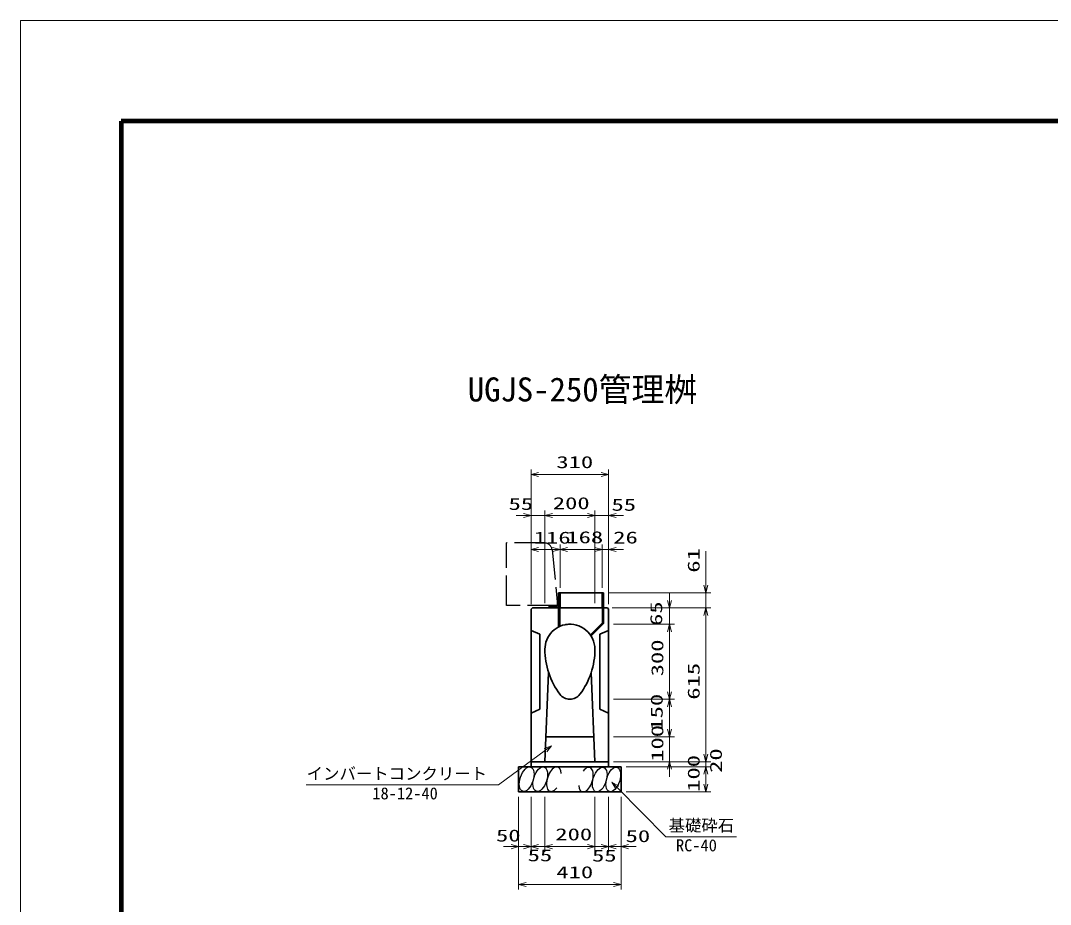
# Model space of a CAD drawing. Units: millimetres on the paper. Extents: x 0 to 841, y 0 to 594.
# Drawn here: x 0 to 206, y 417.3 to 594 of the extents above; entities that cross this region are included whole.
import ezdxf
from ezdxf.enums import TextEntityAlignment as Align

# ---------------------------------------------------------------- set-up
doc = ezdxf.new("R2010")
doc.units = ezdxf.units.MM
doc.linetypes.add('DASHED', pattern=[7.5, 6, -1.5])
for name, color, linetype, lineweight in [('D-STR-DIM（寸法）', 7, 'Continuous', 13), ('D-STR-HTXT(基礎砕石-旗)', 7, 'Continuous', 13), ('D-STR-HTXT（旗上げ）', 7, 'Continuous', 13), ('D-STR-STRF(グリ)', 7, 'Continuous', 25), ('D-STR-STRF(歩車)', 7, 'DASHED', 25), ('D-STR（構造物）', 1, 'Continuous', 35), ('D-TTL-LINE（区切線）', 7, 'Continuous', 18), ('D-TTL（外枠）', 2, 'Continuous', 140)]:
    doc.layers.add(name, color=color, linetype=linetype, lineweight=lineweight)
doc.layers.add('D-STR-TXT(文字)', color=7, linetype='Continuous')
doc.styles.add('ＭＳ ゴシック', font='')
doc.styles.get('ＭＳ ゴシック').set_extended_font_data('MS Gothic')

# ---------------------------------------------------------------- blocks, each defined once
blk = doc.blocks.new('_Open30')
at = {"color": 7, "linetype": 'Continuous', "lineweight": 13}
for p, q in [((-1, 0.2679), (0, 0)), ((0, 0), (-1, -0.2679)), ((0, 0), (-1, 0))]:
    blk.add_line(p, q, dxfattribs=at)

msp = doc.modelspace()

# ---------------------------------------------------------------- linework, layer by layer
at = {"layer": 'D-STR-DIM（寸法）'}
for p, q in [((102.108, 496.071), (102.108, 504.279)), ((102.108, 496.071), (102.108, 504.279)), ((103.608, 503.279), (116.108, 503.279)), ((103.608, 503.279), (116.108, 503.279)), ((117.608, 496.071), (117.608, 504.279)), ((117.608, 496.071), (117.608, 504.279)), ((100.608, 495.071), (99.108, 495.071)), ((100.608, 495.071), (99.108, 495.071)), ((102.108, 477.338), (102.108, 496.071)), ((102.108, 477.338), (102.108, 496.071)), ((102.108, 495.071), (104.858, 495.071)), ((102.108, 495.071), (104.858, 495.071)), ((104.858, 477.533), (104.858, 496.071)), ((104.858, 477.533), (104.858, 496.071)), ((104.858, 477.533), (104.858, 496.071)), ((104.858, 477.533), (104.858, 496.071)), ((106.358, 495.071), (107.858, 495.071)), ((106.358, 495.071), (113.358, 495.071)), ((106.358, 495.071), (107.858, 495.071)), ((106.358, 495.071), (113.358, 495.071)), ((113.358, 495.071), (111.858, 495.071)), ((113.358, 495.071), (111.858, 495.071)), ((114.858, 477.533), (114.858, 496.071)), ((114.858, 477.533), (114.858, 496.071)), ((114.858, 477.533), (114.858, 496.071)), ((114.858, 477.533), (114.858, 496.071)), ((114.858, 495.071), (117.608, 495.071)), ((114.858, 495.071), (117.608, 495.071)), ((117.608, 477.338), (117.608, 496.071)), ((117.608, 477.338), (117.608, 496.071)), ((119.108, 495.071), (120.608, 495.071)), ((119.108, 495.071), (120.608, 495.071)), ((102.108, 477.338), (102.108, 489.261)), ((103.608, 488.261), (106.408, 488.261)), ((107.908, 480.638), (107.908, 489.261)), ((107.908, 480.638), (107.908, 489.261)), ((109.408, 488.261), (114.808, 488.261)), ((114.808, 488.261), (113.308, 488.261)), ((116.308, 480.638), (116.308, 489.261)), ((116.308, 480.638), (116.308, 489.261)), ((116.308, 488.261), (117.608, 488.261)), ((117.608, 477.338), (117.608, 489.261)), ((119.108, 488.261), (120.608, 488.261)), ((137.061, 481.138), (137.061, 487.972)), ((117.608, 479.638), (138.061, 479.638)), ((129.801, 478.088), (129.801, 479.588)), ((137.061, 476.588), (137.061, 479.638)), ((118.323, 476.588), (130.801, 476.588)), ((119.323, 476.588), (138.061, 476.588)), ((129.801, 473.337), (129.801, 476.588)), ((130.801, 476.588), (138.061, 476.588)), ((137.061, 447.338), (137.061, 475.088)), ((137.061, 475.088), (137.061, 473.588)), ((118.608, 473.337), (130.801, 473.337)), ((118.608, 473.337), (130.801, 473.337)), ((129.801, 459.84), (129.801, 471.837)), ((129.801, 471.837), (129.801, 470.337)), ((118.608, 458.34), (130.801, 458.34)), ((118.608, 458.34), (130.801, 458.34)), ((129.801, 452.34), (129.801, 456.84)), ((129.801, 452.34), (129.801, 453.84)), ((118.608, 450.84), (130.801, 450.84)), ((118.608, 450.84), (130.801, 450.84)), ((129.801, 445.84), (129.801, 450.84)), ((137.061, 447.338), (137.061, 448.838)), ((118.608, 445.84), (130.801, 445.84)), ((118.608, 445.838), (138.061, 445.838)), ((118.608, 445.838), (138.061, 445.838)), ((137.061, 444.838), (137.061, 445.838)), ((121.108, 444.838), (138.061, 444.838)), ((121.108, 444.838), (138.061, 444.838)), ((129.801, 444.34), (129.801, 442.84)), ((137.061, 443.338), (137.061, 441.838)), ((137.061, 441.338), (137.061, 443.338)), ((99.608, 438.838), (99.608, 427.871)), ((102.108, 438.838), (102.108, 427.871)), ((102.108, 438.838), (102.108, 427.871)), ((104.858, 438.838), (104.858, 427.871)), ((104.858, 438.838), (104.858, 427.871)), ((114.858, 438.838), (114.858, 427.871)), ((114.858, 438.838), (114.858, 427.871)), ((117.608, 438.838), (117.608, 427.871)), ((117.608, 438.838), (117.608, 427.871)), ((120.108, 438.838), (120.108, 427.871)), ((121.108, 439.838), (138.061, 439.838)), ((98.108, 428.871), (96.608, 428.871)), ((100.608, 428.871), (99.108, 428.871)), ((99.608, 428.871), (102.108, 428.871)), ((102.108, 428.871), (104.858, 428.871)), ((103.608, 428.871), (105.108, 428.871)), ((106.358, 428.871), (107.858, 428.871)), ((106.358, 428.871), (113.358, 428.871)), ((113.358, 428.871), (111.858, 428.871)), ((116.108, 428.871), (114.608, 428.871)), ((114.858, 428.871), (117.608, 428.871)), ((117.608, 428.871), (120.108, 428.871)), ((119.108, 428.871), (120.608, 428.871)), ((121.608, 428.871), (123.108, 428.871)), ((99.608, 427.871), (99.608, 420.301)), ((120.108, 427.871), (120.108, 420.301)), ((101.108, 421.301), (118.608, 421.301))]:
    msp.add_line(p, q, dxfattribs=at)
at = {"layer": 'D-STR-HTXT(基礎砕石-旗)'}
msp.add_lwpolyline([(143.152, 430.866), (129.048, 430.866), (119.325, 440.682)], dxfattribs=at)
at = {"layer": 'D-STR-HTXT（旗上げ）'}
msp.add_lwpolyline([(57.101, 441.252), (95.545, 441.252), (104.975, 448.161)], dxfattribs=at)
at = {"layer": 'D-STR-STRF(グリ)'}
for centre, major_axis in [((101.203, 442.362), (0.79, 2.421)), ((103.924, 442.362), (0.79, 2.421)), ((115.812, 442.281), (-0.771, -2.427)), ((118.534, 442.302), (-0.771, -2.427))]:
    msp.add_ellipse(centre, major_axis=major_axis, ratio=0.5139, dxfattribs=at)
for centre, major_axis in [((106.665, 442.362), (0.79, 2.421)), ((113.072, 442.259), (-0.771, -2.427))]:
    msp.add_ellipse(centre, major_axis=major_axis, ratio=0.5139, start_param=5.3575563, end_param=10.3750652, dxfattribs=at)
at = {"layer": 'D-STR-STRF(歩車)'}
for p, q in [((97.144, 477.089), (97.144, 489.589)), ((104.787, 489.589), (97.144, 489.589)), ((106.279, 488.238), (107.394, 477.089)), ((107.394, 477.089), (97.144, 477.089))]:
    msp.add_line(p, q, dxfattribs=at)
msp.add_arc((104.787, 488.089), 1.5, 5.71077, 89.99998, dxfattribs=at)
at = {"layer": 'D-STR（構造物）'}
for p, q in [((107.358, 477.063), (107.358, 478.438)), ((107.508, 478.588), (107.608, 478.588)), ((116.608, 479.638), (107.608, 479.638)), ((107.608, 479.638), (107.608, 476.588)), ((107.908, 476.588), (107.908, 479.638)), ((116.308, 476.588), (116.308, 479.638)), ((116.608, 476.588), (116.608, 479.638)), ((102.358, 476.588), (102.108, 476.338)), ((102.108, 476.338), (102.108, 444.838)), ((117.358, 476.588), (102.358, 476.588)), ((105.608, 476.688), (105.608, 476.588)), ((105.758, 476.838), (107.133, 476.838)), ((107.608, 472.91), (107.608, 476.588)), ((107.833, 476.588), (107.833, 472.91)), ((116.383, 473.602), (116.383, 476.588)), ((116.608, 476.588), (116.608, 473.508)), ((117.608, 476.338), (117.358, 476.588)), ((117.608, 444.838), (117.608, 476.338)), ((103.858, 471.338), (102.108, 472.088)), ((107.833, 472.91), (107.608, 472.91)), ((113.968, 471.186), (116.383, 473.602)), ((116.608, 473.508), (114.127, 471.027)), ((117.608, 472.088), (115.858, 471.37)), ((103.858, 471.338), (103.858, 456.338)), ((115.858, 471.37), (115.858, 456.338)), ((104.858, 445.838), (105.608, 463.655)), ((114.108, 463.655), (114.858, 445.838)), ((103.858, 456.338), (102.108, 455.588)), ((115.858, 456.338), (117.608, 455.588)), ((114.648, 450.838), (105.069, 450.838)), ((117.608, 445.838), (102.108, 445.838)), ((102.108, 445.838), (117.608, 445.838)), ((120.108, 444.838), (99.608, 444.838)), ((99.608, 444.838), (99.608, 439.838)), ((120.108, 444.838), (120.108, 439.838)), ((120.108, 439.838), (99.608, 439.838))]:
    msp.add_line(p, q, dxfattribs=at)
for centre, radius, start, end in [((107.508, 478.438), 0.15, 90, 180), ((105.758, 476.688), 0.15, 90, 180), ((107.133, 477.063), 0.225, 270, 0), ((109.858, 468.338), 5, 89.99971, 180.13518), ((109.858, 468.338), 5, 0.13518, 99.78853), ((119.858, 468.338), 15, 180.04506, 216.86992), ((99.858, 468.338), 15, 323.13007, 0.04506), ((109.858, 460.838), 2.5, 216.86992, 270.00026), ((109.858, 460.838), 2.5, 269.99971, 323.13005)]:
    msp.add_arc(centre, radius, start, end, dxfattribs=at)
at = {"layer": 'D-TTL-LINE（区切線）'}
for p, q in [((841, 594), (0, 594)), ((0, 594), (0, 0))]:
    msp.add_line(p, q, dxfattribs=at)
at = {"layer": 'D-TTL（外枠）'}
for p, q in [((820.9, 573.9), (20.1, 573.9)), ((20.1, 573.9), (20.1, 20.1))]:
    msp.add_line(p, q, dxfattribs=at)

# ---------------------------------------------------------------- block references
at = {"layer": 'D-STR-DIM（寸法）', "xscale": 1.5, "yscale": 1.5}
for p, rotation in [((102.108, 503.279), 180), ((102.108, 503.279), 180), ((104.858, 495.071), 180), ((104.858, 495.071), 180), ((104.858, 495.071), 180), ((104.858, 495.071), 180), ((117.608, 495.071), 180), ((117.608, 495.071), 180), ((102.108, 488.261), 180), ((107.908, 488.261), 180), ((117.608, 488.261), 180), ((137.061, 479.638), 270), ((129.801, 476.588), 270), ((137.061, 476.588), 90), ((137.061, 476.588), 90), ((129.801, 473.337), 90), ((129.801, 473.337), 90), ((129.801, 458.34), 270), ((129.801, 458.34), 90), ((129.801, 450.84), 270), ((129.801, 450.84), 270), ((137.061, 445.838), 270), ((137.061, 445.838), 270), ((129.801, 445.84), 90), ((137.061, 444.838), 90), ((137.061, 444.838), 90), ((137.061, 439.838), 270), ((102.108, 428.871), 180), ((104.858, 428.871), 180), ((104.858, 428.871), 180), ((117.608, 428.871), 180), ((120.108, 428.871), 180), ((99.608, 421.301), 180)]:
    msp.add_blockref('_Open30', p, dxfattribs=dict(at, rotation=rotation))
for p in [(117.608, 503.279), (117.608, 503.279), (102.108, 495.071), (102.108, 495.071), (114.858, 495.071), (114.858, 495.071), (114.858, 495.071), (114.858, 495.071), (107.908, 488.261), (116.308, 488.261), (116.308, 488.261), (99.608, 428.871), (102.108, 428.871), (114.858, 428.871), (114.858, 428.871), (117.608, 428.871), (120.108, 421.301)]:
    msp.add_blockref('_Open30', p, dxfattribs=at)
at = {"layer": 'D-STR-HTXT(基礎砕石-旗)', "xscale": 1.5, "yscale": 1.5, "rotation": 134.72505}
msp.add_blockref('_Open30', (118.27, 441.748), dxfattribs=at)
at = {"layer": 'D-STR-HTXT（旗上げ）', "xscale": 1.5, "yscale": 1.5, "rotation": 36.22839}
msp.add_blockref('_Open30', (106.185, 449.047), dxfattribs=at)

# ---------------------------------------------------------------- texts
at = {"layer": 'D-STR-DIM（寸法）', "style": 'ＭＳ ゴシック', "width": 1.5}
for s, p in [('310', (107.15, 503.817)), ('310', (107.15, 503.817)), ('55', (97.589, 495.465)), ('55', (97.589, 495.465)), ('200', (106.442, 495.608)), ('200', (106.442, 495.608)), ('55', (118.173, 495.294)), ('55', (118.173, 495.294)), ('116', (102.635, 488.722)), ('168', (109.15, 488.799)), ('26', (118.524, 488.751)), ('200', (106.942, 429.409)), ('50', (95.082, 429.177)), ('50', (121.001, 429.058)), ('55', (101.413, 425.227)), ('55', (114.287, 425.171)), ('410', (107.15, 421.838))]:
    msp.add_text(s, height=2.405, dxfattribs=at).set_placement(p, align=Align.BOTTOM_LEFT)
for s, p in [('61', (136.523, 483.638)), ('65', (129.034, 472.989)), ('300', (129.263, 462.922)), ('615', (136.523, 458.25)), ('150', (129.133, 452.064)), ('100', (129.263, 445.84)), ('100', (136.523, 439.838)), ('20', (140.975, 443.62))]:
    msp.add_text(s, height=2.405, rotation=90, dxfattribs=at).set_placement(p, align=Align.BOTTOM_LEFT)
at = {"layer": 'D-STR-HTXT(基礎砕石-旗)', "style": 'ＭＳ ゴシック'}
for s, p in [('基礎砕石', (129.584, 431.2)), ('RC-40', (131.072, 427.215))]:
    msp.add_text(s, height=2.405, dxfattribs=at).set_placement(p, align=Align.BOTTOM_LEFT)
at = {"layer": 'D-STR-HTXT（旗上げ）', "style": 'ＭＳ ゴシック'}
for s, p in [('インバートコンクリート', (57.209, 441.548)), ('18-12-40', (70.351, 437.601))]:
    msp.add_text(s, height=2.405, dxfattribs=at).set_placement(p, align=Align.BOTTOM_LEFT)
at = {"layer": 'D-STR-TXT(文字)', "style": 'ＭＳ ゴシック'}
msp.add_text('UGJS-250管理桝', height=4.811, dxfattribs=at).set_placement((89.424, 516.419), align=Align.BOTTOM_LEFT)

doc.saveas('drawing.dxf')
